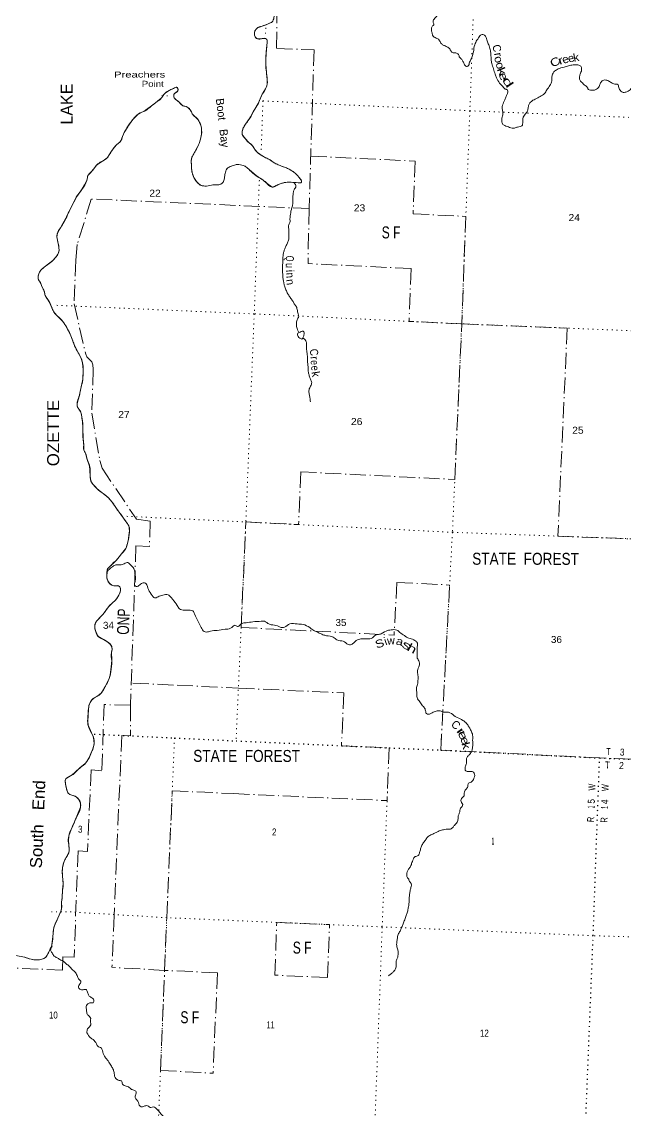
# Model space of a CAD drawing. Header units: feet. Extents: x -955330 to -733631, y 195788 to 387588.
# Drawn here: x -892859 to -877763, y 211113 to 238313 of the extents above; entities that cross this region are included whole.
import ezdxf
from ezdxf.enums import TextEntityAlignment as Align

# ---------------------------------------------------------------- set-up
doc = ezdxf.new("R2010")
doc.units = ezdxf.units.FT
doc.header["$LTSCALE"] = 80
doc.linetypes.add('DOT_DASHED', pattern=[7.7, 5, -1.2, 0.3, -1.2])
doc.linetypes.add('DOTTED', pattern=[1.5, 0.3, -1.2])
for name, color, linetype, lineweight in [('39', 7, 'Continuous', 13), ('41', 7, 'Continuous', 13), ('44', 7, 'DOT_DASHED', 13), ('6', 7, 'DOTTED', 25), ('7', 7, 'DOTTED', 13)]:
    doc.layers.add(name, color=color, linetype=linetype, lineweight=lineweight)
doc.layers.add('42', color=7, linetype='Continuous')

msp = doc.modelspace()

# ---------------------------------------------------------------- linework, layer by layer
at = {"layer": '39'}
for points in [[(-886956.82, 239360.7), (-886960, 239291.99), (-886944.44, 239236.57), (-886890.66, 239136.82), (-886814.85, 239034.01), (-886726.2, 238904.26), (-886655.16, 238785.46), (-886607.87, 238675.89), (-886567.02, 238601.06), (-886541.84, 238492.53), (-886556.67, 238389.94), (-886579.68, 238328.25), (-886677.24, 238266.02), (-886810.5, 238215.61), (-886951.72, 238167.6), (-887015.02, 238105.78), (-887037.74, 238050.14), (-887027.89, 237958.54), (-886984.38, 237897.76), (-886872.1, 237886.38), (-886763, 237893.38), (-886720.85, 237846.83), (-886722.21, 237773.99), (-886729.7, 237699.41), (-886744.77, 237548.23), (-886751.51, 237402.73), (-886752.85, 237200.27), (-886733.61, 237006.97), (-886715.82, 236825.88), (-886736.55, 236683.07), (-886843.65, 236501.81), (-886944.88, 236273.68), (-887049.88, 236094.35), (-887147.03, 235910.59), (-887239.55, 235783.32), (-887313.23, 235671.36), (-887341.66, 235579.54), (-887334.47, 235473.89), (-887286.85, 235414.93), (-887193.14, 235307.22), (-887099.95, 235231.94), (-887047.33, 235150.47), (-886959.56, 235045.06), (-886864.07, 234975.75), (-886760.07, 234916.15), (-886647.85, 234860.23), (-886552.27, 234792.93), (-886445.89, 234741.33), (-886337.22, 234695.69), (-886238.13, 234660.63), (-886129.93, 234604.89), (-886016.72, 234526.64), (-885960.97, 234469.33), (-885913.06, 234416.43), (-885871.37, 234359.78), (-885856.89, 234324.67), (-885872.36, 234295.02), (-885945.1, 234290.36), (-886119.86, 234300.63), (-886256.91, 234299), (-886440.81, 234242.88), (-886533.5, 234198.65), (-886552.15, 234187.38), (-886594.74, 234181.29), (-886744.63, 234293.68), (-886861.38, 234382.23), (-887000.33, 234469.8), (-887149.57, 234596.33), (-887230.52, 234675.09), (-887319.09, 234719.78), (-887460.86, 234746.72), (-887611.75, 234707.27), (-887723.37, 234645.71), (-887769.29, 234524.33), (-887789.08, 234401.73), (-887824, 234300.09), (-887878.42, 234256.08), (-887978.12, 234234.46), (-888034.21, 234241.16), (-888194.59, 234214.31), (-888363.52, 234220.26), (-888487.75, 234321.31), (-888553.59, 234421.63), (-888607.84, 234598.36), (-888615.96, 234770.89), (-888610.14, 234896.18), (-888554.27, 235015.05), (-888490.55, 235129.51), (-888421.5, 235272.06), (-888386.29, 235379.76), (-888358.31, 235548.56)], [(-879533.24, 237076.07), (-879578.73, 237007.33), (-879597.02, 236917.06), (-879596.84, 236834.02), (-879648.51, 236718.99), (-879722.09, 236609.05), (-879786.89, 236514.9), (-879892.95, 236442.95), (-880012.72, 236379.75), (-880070.49, 236350.07), (-880145.94, 236286.8), (-880181.19, 236221.64), (-880195.65, 236127.13), (-880229.73, 236043.68), (-880302.19, 235957.99), (-880321.46, 235890.05), (-880322.54, 235823.26), (-880331.85, 235752.82), (-880345.88, 235710.95), (-880384.91, 235694.57), (-880456.01, 235681.73), (-880533.79, 235655.02), (-880655.83, 235672.93), (-880778.57, 235719.23), (-880810.08, 235734.9), (-880849.19, 235803.58), (-880839.17, 235932.72), (-880824.16, 236039.35), (-880837.75, 236137.2), (-880841.15, 236194.07), (-880788.65, 236327.28), (-880760.97, 236402.93), (-880722.77, 236488.21), (-880701.4, 236558.09), (-880734.58, 236624.46), (-880744.63, 236624.93), (-880827.96, 236695.7), (-880906.62, 236780.42), (-880983.22, 236909.61), (-881019.1, 237004.46), (-881057.42, 237133.86), (-881099.56, 237267.49), (-881117.08, 237367.55), (-881123.42, 237491.39), (-881135.29, 237583.09), (-881165.56, 237712.11), (-881211.31, 237811.48), (-881240.61, 237918.17), (-881280.19, 237976.75), (-881366.24, 237988.91), (-881432.2, 237913.04), (-881471.29, 237852.11), (-881528.89, 237739.39), (-881561.44, 237558.65), (-881583.56, 237472.61), (-881622.41, 237373.19), (-881662.9, 237281.94), (-881684.09, 237216.11), (-881717.46, 237191.35), (-881783.74, 237239.04), (-881822.29, 237319.84), (-881826.03, 237326.1), (-881869.54, 237386.88), (-881904.13, 237422.94), (-881937.12, 237493.36), (-882003.67, 237534.98), (-882088, 237540.99), (-882138.98, 237614.28), (-882202.5, 237678.03), (-882285.32, 237716.37), (-882346.23, 237749.63), (-882393.47, 237816.67), (-882452.6, 237888.32), (-882539.44, 237926.85), (-882581.41, 237977.43), (-882599.96, 238055.27), (-882609.06, 238163.03), (-882593.4, 238196.72), (-882548.75, 238247.27), (-882569.87, 238313.08), (-882544.58, 238380.74), (-882508.34, 238423.58), (-882453.18, 238483.76), (-882440.98, 238529.77), (-882403.43, 238600.9), (-882346.45, 238656.94), (-882306.39, 238695.55), (-882285.49, 238755.32), (-882261.13, 238802.78), (-882242.38, 238816.07), (-882233.4, 238835.9)], [(-876354.67, 233687.63), (-876354.48, 233778.76), (-876341.71, 233836.89), (-876297.86, 233913.8), (-876263.64, 233956.74), (-876207.77, 233988.53), (-876153.17, 234036.59), (-876131.29, 234074.03), (-876101.93, 234186.06), (-876085.05, 234246.02), (-876018.99, 234323.91), (-875976.45, 234372.53), (-875935.35, 234433.37), (-875838.92, 234471.35), (-875800.87, 234510.05), (-875822.78, 234602.22), (-875878.02, 234714.2), (-875894.69, 234832.45), (-875883.51, 234943.31), (-875861.95, 235017.22), (-875854.51, 235047.25), (-875850.72, 235085.55), (-875872.5, 235137.21), (-875893.01, 235172.61), (-875946.72, 235187.29), (-876041.09, 235193.77), (-876093.16, 235200.28), (-876143.92, 235235.08), (-876183.13, 235301.74), (-876225.24, 235392.84), (-876256.22, 235463.16), (-876293.6, 235525.68), (-876320.29, 235601.88), (-876336.54, 235685.68), (-876370.28, 235739.93), (-876390.99, 235771.28), (-876437.91, 235801.85), (-876547.09, 235879.92), (-876652.73, 235947.69), (-876710.12, 236013.18), (-876744.56, 236095.81), (-876757.17, 236171.34), (-876774.5, 236275.45), (-876794.12, 236373.59), (-876831.36, 236482.68), (-876852.48, 236548.49), (-876869.86, 236608.04), (-876903.7, 236660.27), (-876960.58, 236693.33), (-877021.06, 236692.14), (-877080.34, 236630.13), (-877146.02, 236560.32), (-877188.66, 236509.68), (-877224.61, 236472.9), (-877273.41, 236463.05), (-877332.02, 236502.27), (-877398.71, 236584.4), (-877456.66, 236637.77), (-877506.58, 236690.76), (-877553.88, 236713.25), (-877600.63, 236660.77), (-877690.99, 236579.98), (-877766.86, 236551.16), (-877851.09, 236559.19), (-877889.41, 236601.5), (-877931.33, 236696.64), (-877941.61, 236735.6), (-878001.15, 236754.62), (-878049.3, 236758.92), (-878131.75, 236805.34), (-878220.32, 236850.03), (-878321.1, 236848.71), (-878378.27, 236788.63), (-878414.83, 236695.17), (-878511.23, 236614.66), (-878608.54, 236601.03), (-878697.4, 236639.65), (-878704.31, 236664.28), (-878766.19, 236719.86), (-878856.82, 236807.17), (-878896.68, 236859.69), (-878907, 236941.18), (-878880.96, 237025.01), (-878853.6, 237137.13), (-878874.81, 237200.92), (-878945.77, 237234.65), (-879066.64, 237234.28), (-879182.43, 237213.42), (-879294.75, 237180.24), (-879444.01, 237132.61), (-879533.24, 237076.07)], [(-888358.31, 235548.56), (-888363.49, 235654.12), (-888378.3, 235725.7), (-888422.13, 235822.95), (-888482.8, 235904.8), (-888581.46, 235992.5), (-888627.49, 236085.81), (-888719.75, 236181.3), (-888836.74, 236221.25), (-888950.64, 236327.89), (-889030.24, 236392.41), (-889056.82, 236470.62), (-889044.99, 236508.54), (-888973.94, 236563.92), (-888949.49, 236613.39), (-888973.08, 236669.19), (-889062.65, 236649.11), (-889186.33, 236588.12), (-889307.5, 236494.61), (-889368.18, 236402.29), (-889472.8, 236318.12), (-889619.12, 236203.51), (-889773.38, 236091.31), (-889929.98, 236015.67), (-890069.1, 235882.5), (-890163.35, 235761.38), (-890285.27, 235564.62), (-890337.12, 235445.55), (-890386.97, 235326.39), (-890481.35, 235245.79), (-890560.12, 235154.32), (-890642.31, 235032.64), (-890720.29, 234914.81), (-890861.65, 234820.22), (-890980.43, 234734.69), (-891076.87, 234609.63), (-891197.91, 234475.61), (-891232.14, 234345.59), (-891353.18, 234124.47), (-891493.29, 233926.54), (-891632.56, 233659.71), (-891799.71, 233313.19), (-891884.94, 233169.37), (-891970.73, 233013.43), (-891967.71, 232861.4), (-891929.91, 232677.34), (-891935.82, 232550.03), (-892014.27, 232422.1), (-892107.39, 232325.23), (-892240.99, 232224.2), (-892335.18, 232147.64), (-892411.95, 232056.08), (-892444.58, 231960.41), (-892445.85, 231889.59), (-892393.79, 231795.99), (-892354.17, 231694.89), (-892295.38, 231572.62), (-892269.92, 231470.16), (-892170.42, 231313.57), (-892099.34, 231152.24), (-892042, 231042.2), (-891934.51, 230927.76), (-891836.41, 230827.94), (-891732.98, 230669.14), (-891645.92, 230505.04), (-891579.14, 230337.84), (-891536.34, 230218.36), (-891445.73, 230043.96), (-891369.69, 229902.65), (-891332.32, 229753.05), (-891320.52, 229529.71), (-891342.51, 229316.08), (-891380.53, 229147.75), (-891409.3, 229005.32), (-891442.87, 228889.44), (-891474.34, 228775.49), (-891460.66, 228679.66), (-891380.04, 228550.29), (-891358.88, 228441.95), (-891333.75, 228288.87), (-891330.17, 228061.88), (-891325.99, 227891.56), (-891309.08, 227734.82), (-891306.76, 227611.17), (-891262.18, 227530.08), (-891223.17, 227372.3), (-891157.14, 227188.94), (-891149.12, 227014.39), (-891140.96, 226886.41), (-891097.31, 226785.12), (-891005.52, 226679.52)], [(-885928.7, 230545.9), (-885948.05, 230578.25), (-885973.19, 230644.25), (-885986.73, 230699.57), (-885986.44, 230792.71), (-885960.02, 230884.63), (-885940.15, 230922.17), (-885930.9, 230948.06), (-885944.07, 231011.46), (-885957.71, 231064.76), (-885970.98, 231126.15), (-885980.79, 231175.21), (-886031.68, 231250.53), (-886066.78, 231319.02), (-886100.99, 231363.16), (-886153.8, 231440.59), (-886202.68, 231515.8), (-886250.54, 231613.25), (-886288.15, 231714.26), (-886302.49, 231795.95), (-886317.12, 231871.57), (-886329.26, 231957.21), (-886332.24, 232066.71), (-886332.36, 232194.3), (-886331.79, 232293.51), (-886329.02, 232396.67), (-886321.82, 232465.19), (-886307.83, 232549.59), (-886286.37, 232621.48), (-886270.42, 232661.23), (-886230.22, 232746.42), (-886194.03, 232831.79), (-886175.46, 232928.13), (-886175.73, 233009.15), (-886179.78, 233138.96), (-886182.06, 233220.07), (-886166.03, 233261.85), (-886144.94, 233325.66), (-886148.81, 233372.42), (-886142.68, 233461.24), (-886115.27, 233617.91), (-886086.75, 233711.75), (-886078.32, 233806.54), (-886079.38, 233913.93), (-886073.53, 233996.69), (-886057.63, 234078.97), (-886032.71, 234138.55), (-886002.7, 234177.64), (-886004.37, 234228.35), (-886026.8, 234265.86), (-886050.99, 234296.97)], [(-885824.56, 230417.3), (-885842.1, 230386.93), (-885903.75, 230404.02), (-885946, 230448.54), (-885962.22, 230489.81), (-885952.4, 230527.83), (-885923.23, 230548.73), (-885871.86, 230570.6), (-885819.04, 230580.26), (-885792.49, 230544.58), (-885799.51, 230480.1), (-885808.95, 230450.17), (-885824.56, 230417.3)], [(-885636.9, 228817.81), (-885652.31, 228919.8), (-885666.46, 229005.53), (-885671.45, 229115.13), (-885632.78, 229210.51), (-885606.55, 229298.38), (-885634.96, 229380.73), (-885665.29, 229465.2), (-885687.48, 229551.31), (-885693.92, 229673.13), (-885705.4, 229772.9), (-885710.3, 229884.52), (-885719.72, 230028.76), (-885738.22, 230151.15), (-885735.6, 230207.73), (-885739.61, 230295), (-885753.62, 230340.22), (-885787.93, 230382.34), (-885807.18, 230401.48), (-885824.56, 230417.3)], [(-891005.52, 226679.52), (-890899.38, 226579.32), (-890727.94, 226453.76), (-890557.87, 226255.36), (-890490.29, 226148.88), (-890400.98, 226033.28), (-890330.92, 225936.81), (-890257.32, 225830.05), (-890184.08, 225715.2), (-890167.09, 225560.48), (-890204.65, 225315.18), (-890258.66, 225149.64), (-890395.54, 224977.88), (-890500.12, 224851.18), (-890569.44, 224789.64), (-890645.83, 224706.16), (-890711.32, 224640.4), (-890727.88, 224543.97), (-890729.3, 224426.57), (-890707.1, 224340.47), (-890646.25, 224262.66), (-890553.57, 224219.8), (-890474.9, 224222.17), (-890413.34, 224203.06), (-890386.19, 224136.97), (-890427.58, 223982.98), (-890541.41, 223830.39), (-890680.35, 223701.26), (-890830.69, 223499.76), (-890987.39, 223335.01), (-891027.41, 223253.87), (-891028.36, 223146.57), (-890993.04, 223039.59), (-890944.62, 222954.27), (-890817.26, 222877.38), (-890717.19, 222820), (-890658.86, 222774.71), (-890618.99, 222722.2), (-890596.89, 222634.07), (-890614.8, 222551.88), (-890608.28, 222345), (-890633.28, 222066.7), (-890675.69, 221890.48), (-890764.52, 221712.41), (-890852.23, 221558.58), (-890953.2, 221466.14), (-891069.13, 221398.7), (-891150.1, 221303.29), (-891189.57, 221147.19), (-891201.74, 220971.57), (-891209.62, 220801.82), (-891190.18, 220699.64), (-891096.21, 220510.91), (-891050.98, 220356.88), (-891060.39, 220197.33), (-891110.79, 220066.04), (-891180.51, 219909.34), (-891290.32, 219756.56), (-891398.96, 219672.58), (-891470.58, 219605.08), (-891575.85, 219506.76), (-891640.13, 219467.27), (-891735.21, 219415.05), (-891767.61, 219367.98), (-891760.7, 219256.26), (-891727.44, 219104.82), (-891694.54, 219032.39), (-891509.07, 218948.7), (-891437.52, 218884.56), (-891391.49, 218791.25), (-891388.88, 218673.67), (-891495.53, 218415.42), (-891614.34, 218155.73), (-891681.9, 217958.42), (-891691.6, 217792.81), (-891669.51, 217617.6), (-891698.69, 217509.61), (-891764.23, 217399.29), (-891821.04, 217260.21), (-891844.01, 217068.9), (-891832.07, 216892.14), (-891824.28, 216756.08), (-891841.54, 216600.95), (-891848.25, 216412.93), (-891865.56, 216300.33), (-891861.32, 216174.57), (-891901.95, 216036.74), (-891958.57, 215901.7), (-892025.52, 215761.07), (-892070.14, 215580.91), (-892078.33, 215447.63)], [(-888370.06, 223176.99), (-888438.53, 223307.82), (-888533.67, 223514.83), (-888580.54, 223589.95), (-888646.12, 223609.25), (-888787.1, 223609.83), (-888914.42, 223644.2), (-888971.06, 223725.86), (-889082.9, 223876.95), (-889128.51, 223935.81), (-889196.42, 223991.68), (-889327.73, 223983.7), (-889448.37, 223944.84), (-889536.3, 223916.59), (-889567.33, 223942.36), (-889669.49, 224084.9), (-889732.63, 224243.82), (-889759.08, 224281.52), (-889821.01, 224292.55), (-889903.94, 224241.78), (-889996.45, 224201.6), (-890037.06, 224237.94), (-890025.08, 224322.44), (-890012.55, 224419.06), (-890032.3, 224557.71), (-890069.08, 224676.91), (-890140.54, 224743.06), (-890202.51, 224796.62), (-890300.39, 224770.86), (-890396.45, 224740.97), (-890505.18, 224742.05), (-890583.52, 224703.22), (-890671.59, 224628.4), (-890713.95, 224583.82), (-890727.33, 224563.59)], [(-881717.99, 219936.43), (-881664.84, 219996.7), (-881611.12, 220069.1), (-881584.61, 220163.03), (-881573.33, 220275.91), (-881579.54, 220359.24), (-881574.53, 220423.81), (-881597.14, 220544.37), (-881643.17, 220637.68), (-881689.58, 220722.9), (-881750.52, 220798.69), (-881822.45, 220854.74), (-881964.07, 220928.26), (-882029.18, 220957.66), (-882079.38, 221004.59), (-882227.68, 221064.25), (-882328.27, 221066.97), (-882411.56, 221095.21), (-882517.21, 221075.89), (-882611.72, 221035.8), (-882681.47, 221008.72), (-882737.18, 221023.5), (-882757.93, 221097.39), (-882794.47, 221178.1), (-882869.01, 221264.65), (-882900.84, 221316.78), (-882968.32, 221425.28), (-882976.96, 221543.15), (-882984.33, 221644.76), (-882958.98, 221756.98), (-882948.64, 221849.65), (-882943.17, 221924.33), (-882955.91, 222040.37), (-882951.98, 222125.24), (-882928.79, 222190.98), (-882908.07, 222246.71), (-882914.84, 222317.91), (-882964.8, 222413.43), (-882967.87, 222520.91), (-882965.89, 222650.43), (-882962.52, 222723.18), (-882963.54, 222788.04), (-883023.04, 222851.6), (-883087.86, 222887.07), (-883201.3, 222916.73), (-883260.01, 222953.93), (-883373.21, 223032.18), (-883480.29, 223112.17), (-883621.08, 223116.79), (-883739.24, 223087.94), (-883912.2, 223007), (-884011.81, 222987.4), (-884114.7, 222897.07), (-884191.55, 222890.58), (-884344.58, 222891.73), (-884462.56, 222866.92), (-884562.98, 222786.6), (-884631.37, 222745.28), (-884693.39, 222754.28), (-884814.73, 222830.89), (-884976.22, 222866.87), (-885065.58, 222937.92), (-885235.3, 222970.24), (-885324.71, 222996.74), (-885447.08, 223051.12), (-885580.85, 223120.22), (-885654.98, 223172.33), (-885822.54, 223251.12), (-885968.98, 223264.11), (-886152.17, 223266.69), (-886284.83, 223185.87), (-886393.65, 223184.93), (-886462.59, 223218.56), (-886618.52, 223244.15), (-886699.61, 223276.34), (-886759.95, 223321.72), (-886866.2, 223332.81), (-887080.47, 223316.6), (-887246.59, 223296.09), (-887356.25, 223276.96), (-887398.23, 223240.47), (-887462.6, 223198.95), (-887525.42, 223234.32), (-887571.04, 223206.1), (-887635.79, 223156.5), (-887773.96, 223130.62), (-887972.62, 223103.55), (-888140.66, 223085.15), (-888236.44, 223061.32), (-888298.18, 223076.39), (-888370.06, 223176.99)], [(-883685.5, 214474.13), (-883616.73, 214523.54), (-883560.03, 214573.52), (-883529.83, 214616.65), (-883500.98, 214674.02), (-883494.71, 214722.33), (-883492.18, 214776.89), (-883492.04, 214823.46), (-883488.06, 214865.81), (-883463.98, 214907.2), (-883449.02, 214969.27), (-883443.73, 215039.91), (-883452.13, 215119.29), (-883479.42, 215225.89), (-883478.52, 215288.63), (-883465.7, 215391.31), (-883451.53, 215479.75), (-883407.02, 215570.81), (-883368.91, 215654.07), (-883324.22, 215749.17), (-883289.48, 215846.77), (-883248.24, 215954.18), (-883215.69, 216047.83), (-883194.84, 216150.13), (-883184.83, 216192.19), (-883167.37, 216351.36), (-883157.96, 216510.91), (-883140.93, 216617.44), (-883118.82, 216703.48), (-883117.45, 216776.32), (-883157.22, 216830.86), (-883190.22, 216901.27), (-883211.48, 216920.5), (-883228.11, 216996.22), (-883218.71, 217068.69), (-883183.18, 217139.92), (-883136.05, 217200.48), (-883113.42, 217254.09), (-883101.22, 217300.09), (-883074.19, 217361.6), (-883049.37, 217419.16), (-883015.71, 217449.97), (-882944.05, 217474.94), (-882919.97, 217516.33), (-882894.12, 217596.12), (-882865.59, 217689.96), (-882825.29, 217777.17), (-882762.88, 217863.33), (-882707.25, 217933.61), (-882669.47, 217966.26), (-882576.59, 218014.53), (-882463.24, 218069.93), (-882362.69, 218109.74), (-882305.66, 218123.25), (-882238.58, 218136.28), (-882147.95, 218136.05), (-882083.95, 218169.49), (-882036.74, 218232.06), (-881996.67, 218270.68), (-881950.62, 218351.54), (-881942.67, 218436.22), (-881939.25, 218466.44), (-881913.68, 218540.16), (-881896.61, 218604.16), (-881879.91, 218660.08), (-881845.79, 218701), (-881827.08, 218756.82), (-881855.26, 218800.68), (-881872.93, 218854.17), (-881856.61, 218902.01), (-881793.03, 218969.89), (-881789.84, 219038.6), (-881779.37, 219090.76), (-881721.73, 219160.95), (-881701.76, 219200.51), (-881694.65, 219267), (-881619.95, 219314.11), (-881562.78, 219374.19), (-881535.38, 219443.78), (-881530.09, 219514.41), (-881558.18, 219560.29), (-881631.79, 219579.97), (-881714.39, 219579.82), (-881750, 219593.65), (-881769.96, 219641.18), (-881765.6, 219691.6), (-881753.4, 219737.61), (-881735.45, 219777.26), (-881734.27, 219846.06), (-881733.75, 219900.72), (-881717.99, 219936.43)], [(-892078.33, 215447.63), (-892106.17, 215238.32), (-892191.54, 215047.93), (-892259.19, 214935.69), (-892351.98, 214889.44), (-892500.02, 214868.07), (-892665.81, 214898.18), (-892830.76, 214946.47), (-893010.5, 214975.73), (-893130.65, 214989.19), (-893187.03, 214994.96)], [(-891226.77, 213048.03), (-891209.93, 213150.52), (-891130.79, 213250.07), (-891139.19, 213329.45), (-891133.71, 213404.12), (-891165.63, 213454.24), (-891223.12, 213517.71), (-891238.63, 213617.68), (-891246.66, 213705.14), (-891218.09, 213756.45), (-891155.82, 213796.04), (-891073.04, 213800.23), (-891053.78, 213868.18), (-891125.33, 213932.31), (-891179.55, 213979.43), (-891215.81, 214066.2), (-891247.17, 214128.44), (-891323.92, 214123.96), (-891405.76, 214139.98), (-891439.6, 214192.21), (-891401.5, 214275.47), (-891382.51, 214337.35), (-891415.18, 214371.3), (-891452.85, 214427.76), (-891498.41, 214531.17), (-891538.56, 214577.62), (-891613.94, 214645.99), (-891651.71, 214700.43), (-891729.57, 214758.79), (-891795.29, 214818.59), (-891909.24, 214880.68), (-891975.7, 214924.32), (-892046.37, 214964.12), (-892098.9, 215047.61), (-892136, 215116.19), (-892119.5, 215168.07), (-892104.63, 215228.12), (-892107.15, 215232.08)], [(-886402.94, 208216.9), (-886460.7, 208274.31), (-886508.33, 208333.27), (-886564.55, 208380.48), (-886659.81, 208411.3), (-886735.68, 208382.48), (-886790.32, 208376.96), (-886869.88, 208311.86), (-886932.9, 208256.11), (-887008.3, 208237.39), (-887067.76, 208171.34), (-887111.1, 208062), (-887157.34, 207977.1), (-887199.13, 207944.64), (-887248.03, 207932.77), (-887293.13, 207959.2), (-887338.7, 207975.53), (-887395.58, 208008.6), (-887423.77, 208052.46), (-887456.95, 208118.83), (-887561.08, 208218.94), (-887623.56, 208304.92), (-887700.72, 208421.98), (-887770.49, 208524.51), (-887825.69, 208593.95), (-887862.23, 208674.66), (-887886.96, 208706.2), (-887919.76, 208780.66), (-887950.23, 208818.55), (-887996.78, 208857.2), (-888069.79, 208933.56), (-888143.16, 209001.83), (-888239.26, 209101.55), (-888355.35, 209204.25), (-888406.53, 209273.5), (-888441.34, 209348.05), (-888509.62, 209482.91), (-888611.7, 209540.39), (-888712.7, 209577.56), (-888802.25, 209644.57), (-888844.6, 209687.08), (-888859.69, 209752.6), (-888882.81, 209905.58), (-888919.67, 210022.76), (-888951.82, 210111.36), (-888989.63, 210208.33), (-889020.8, 210274.61), (-889049.02, 210361), (-889053.59, 210436.15), (-889087.43, 210488.38), (-889128.23, 210520.69), (-889180.72, 210561.64), (-889203.19, 210641.69), (-889185.65, 210715.79), (-889174.99, 210772), (-889196.48, 210829.72), (-889255.79, 210897.33), (-889373.06, 211018.3), (-889516.86, 211174.96), (-889561.97, 211201.39), (-889627.41, 211180.18), (-889714.07, 211222.75), (-889799.05, 211214.61), (-889874.35, 211197.92), (-889918.7, 211240.51), (-889937.72, 211308.24), (-889982.96, 211375.19), (-890020.72, 211429.63), (-890004.91, 211509.89), (-889995.88, 211574.27), (-890058.42, 211615.7), (-890125.63, 211643.18), (-890168.16, 211681.64), (-890273, 211723.05), (-890348.48, 211789.39), (-890352.55, 211832.11), (-890421.77, 211859.69), (-890508.14, 211908.32), (-890546.93, 212027.61), (-890566.55, 212125.75), (-890614.77, 212215.11), (-890676.6, 212315.24), (-890720.3, 212371.99), (-890771.76, 212435.18), (-890834.1, 212567.73), (-890887.14, 212683.65), (-890940.84, 212698.34), (-890991.74, 212773.65), (-891075.49, 212878.87), (-891137.84, 212924.34), (-891226.77, 213048.03)]]:
    msp.add_spline(points, degree=3, dxfattribs=at)
at = {"layer": '44'}
for p, q in [((-885629.4, 234956.44), (-883018.53, 234832.13)), ((-883018.53, 234832.13), (-883068.73, 233513.02)), ((-885669.63, 233643.57), (-885697.91, 232269.67)), ((-883068.73, 233513.02), (-881750.16, 233450.24)), ((-883120.75, 232145.97), (-885697.91, 232269.67)), ((-883120.75, 232145.97), (-883170.95, 230826.86)), ((-879214.53, 230657.04), (-879447.56, 225458.64)), ((-885881.3, 227066.87), (-885934.29, 225747.87)), ((-885881.3, 227066.87), (-882026.75, 226874.27)), ((-883474.63, 224303.32), (-883545.03, 222985.19)), ((-883474.63, 224303.32), (-882156.27, 224237.45)), ((-887371.14, 223176.35), (-883545.03, 222985.19)), ((-890139.2, 221232.8), (-890135.73, 220468.69)), ((-890356.44, 220479.33), (-890135.73, 220468.69)), ((-889230.12, 215924.76), (-889094.39, 219096.93)), ((-885210.1, 214431.87), (-885161.22, 215750.98)), ((-887965.76, 214549.56), (-888069.44, 212037.9)), ((-885210.1, 214431.87), (-886528.93, 214488.19)), ((-889387.77, 212105.59), (-888069.44, 212037.9))]:
    msp.add_line(p, q, dxfattribs=at)
for points in [[(-886461.09, 239290.52), (-886483.11, 237647.34), (-885548.07, 237610.63), (-885669.63, 233643.57), (-891118.32, 233883.38), (-891472.4, 232745.22), (-891507.46, 232357.43), (-891548.29, 231262.72), (-891259.01, 230002.97), (-891229.15, 229940.19), (-891105.88, 229813.79), (-891078.2, 229740.21), (-891070.68, 229633.5), (-891107.66, 228532.64), (-890903.86, 227349.45), (-890850.39, 227157.48), (-889992.32, 225886.08), (-889645.58, 225831.89), (-889663.23, 225203.87), (-890003.17, 225213.56), (-890139.2, 221232.8), (-890794.94, 221251.48), (-890857.65, 219593.34), (-891124.61, 219621.09), (-891212.2, 217578.89), (-891451.39, 217591.75), (-891546.37, 214941.25), (-891833.65, 214949.58), (-891835.06, 214613.2), (-893199.78, 214674.27)], [(-886590.09, 238316.72), (-886614.54, 238296.71), (-886657.75, 238273.97), (-886773.15, 238229.38), (-886958.83, 238164.41), (-886990.15, 238139.06), (-887025.67, 238087.42), (-887036.92, 238054.31), (-887040.05, 238018.73), (-887032.61, 237972.8), (-887018.57, 237935.44), (-887002.8, 237910.94), (-886983.87, 237897.54), (-886968.1, 237891.88), (-886968.1, 237891.88), (-886940.41, 237886.93), (-886899.47, 237886.22), (-886858.44, 237886.81), (-886808.46, 237894.35), (-886785.02, 237896.06), (-886767.96, 237894.46), (-886753.13, 237889.73), (-886740.18, 237881.03), (-886729.92, 237869.57), (-886720.89, 237847.16), (-886719.94, 237801.51), (-886738.38, 237612.59), (-886747.85, 237507.87), (-886753.2, 237360.46), (-886755.67, 237250.44), (-886717.8, 236846.22), (-886714.38, 236800.72), (-886716.1, 236763.17), (-886726.92, 236710.2), (-886742.06, 236670.39), (-886760.44, 236635.45), (-886831.29, 236525.42), (-886862.86, 236459.1), (-886908.49, 236349.47), (-886940.69, 236281.48), (-887066.14, 236064.14), (-887133.06, 235934.14), (-887159.44, 235891.51), (-887260.41, 235753.3), (-887306.27, 235682.89), (-887317.9, 235662.88), (-887325.57, 235645.27)], [(-887745.99, 234609.37), (-887757.4, 234577.35), (-887774.9, 234492.86), (-887788.37, 234405.14), (-887802.79, 234348.3), (-887823.06, 234301.74), (-887841.54, 234278.6), (-887882.46, 234254.35), (-887928.88, 234239.86), (-887975.49, 234234.51), (-888035.82, 234241.06), (-888082.21, 234235.04), (-888153.18, 234220.61), (-888197.8, 234213.98), (-888263.84, 234208.54), (-888302.47, 234208.85), (-888343.97, 234214.76), (-888366.83, 234221.4), (-888393.75, 234233.7), (-888414.82, 234247.38), (-888441.17, 234269.81), (-888501.65, 234338.43), (-888531.13, 234379.98), (-888555.19, 234425.16), (-888582.61, 234492.66), (-888601.42, 234558.85), (-888614.18, 234686.11), (-888617.34, 234844.66), (-888611.77, 234889.83), (-888588.9, 234950.82), (-888469.54, 235170.07), (-888415.03, 235287.61), (-888383.97, 235388.8), (-888364.14, 235489.68), (-888358.11, 235552.28), (-888358.35, 235599.67), (-888364, 235658), (-888370.29, 235694.75), (-888377.75, 235723.87), (-888399.97, 235781.38), (-888418.45, 235816.63), (-888439.62, 235850.06), (-888467.23, 235886.29), (-888493.38, 235916.03), (-888555.44, 235966.79), (-888573.35, 235983.42), (-888589.6, 236004.08), (-888619.28, 236072.06), (-888647.17, 236112.07), (-888671.12, 236139.3), (-888693.69, 236160.78), (-888716.87, 236179.23), (-888731.13, 236187.9), (-888746.72, 236193.69), (-888804.5, 236205.69), (-888826.46, 236214.22), (-888834.61, 236219.54), (-888863.42, 236244.91), (-888947.91, 236325.48), (-888986.56, 236354.24), (-889022.93, 236384.12), (-889032.4, 236395.11), (-889039.69, 236405.71), (-889045.71, 236417.09), (-889045.71, 236417.09), (-889052.85, 236437.96), (-889055.7, 236454.19), (-889056.84, 236472.03), (-889055.68, 236483.36), (-889051.17, 236497.25), (-889038.77, 236516.6), (-889021.25, 236530.62), (-888988.13, 236550.05), (-888971.87, 236566.71), (-888959.22, 236586.35), (-888951.5, 236604.46), (-888948.96, 236621.29), (-888950.14, 236631.82), (-888955.47, 236646.86), (-888961.65, 236656.85), (-888976.76, 236672.07), (-888986.64, 236676.89), (-888995.29, 236678.27), (-889016.58, 236673.78), (-889040.11, 236661.53), (-889175.1, 236594.72), (-889234.42, 236556.41), (-889270.44, 236528.43), (-889297.07, 236504.72), (-889317.74, 236482.38), (-889349.19, 236424.86), (-889367.2, 236403.11), (-889552.74, 236255.39), (-889760.52, 236100.32), (-889806.69, 236072.38), (-889899.13, 236033.96), (-889935.81, 236011.41), (-889981.61, 235973.94), (-890076.99, 235873.11), (-890207.62, 235697.52)], [(-890208.32, 235686.97), (-890295.03, 235542.95), (-890353.35, 235406.24)], [(-887325.57, 235645.27), (-887332.53, 235622.91), (-887342.83, 235573.26), (-887348.26, 235525.73), (-887343.42, 235491.99), (-887330.85, 235468.73), (-887263.61, 235387.74), (-887188.19, 235302.04), (-887170.32, 235286.78), (-887118.55, 235249.91), (-887097.11, 235228.49), (-887085.9, 235212.86), (-887054.54, 235160.77), (-887008.62, 235099.17), (-886973.3, 235058.45), (-886941.47, 235029.29), (-886911.92, 235006.76), (-886830.55, 234955.87), (-886763.91, 234918.23), (-886654.56, 234863.86), (-886631.19, 234849.94), (-886570.52, 234804.13), (-886570.52, 234804.13), (-886543.7, 234788.35), (-886468.33, 234751.34), (-886346.77, 234699.53), (-886239.64, 234661.23), (-886204.71, 234645.76), (-886170.51, 234628.03), (-886106.41, 234591.03), (-886053.6, 234556.87), (-886007.62, 234517.9), (-885952.5, 234460.18), (-885899.76, 234400.33), (-885868.69, 234355.47), (-885858.01, 234330.25), (-885857.66, 234314.36), (-885864.96, 234301.54), (-885878.04, 234291.57), (-885894.61, 234286.31), (-886071.74, 234298.25), (-886200.49, 234302.18), (-886254.72, 234299.23), (-886295.02, 234292.97), (-886339.34, 234281.49), (-886395.55, 234261.59), (-886491.57, 234219.61), (-886531.03, 234199.91), (-886554.1, 234186.34), (-886567.9, 234180.29), (-886582.13, 234177.56), (-886593.57, 234180.5), (-886751.56, 234298.93), (-886864.64, 234384.66), (-886936.5, 234429.36), (-886998.53, 234468.46), (-887164.29, 234610.05), (-887227.16, 234672.2), (-887250.29, 234689.37), (-887277.09, 234703.35), (-887277.09, 234703.35), (-887319.26, 234719.84), (-887388.94, 234740.32), (-887429.1, 234746.2), (-887460.86, 234746.72), (-887510.91, 234739.71), (-887569.96, 234722.57), (-887646.63, 234694.56), (-887679.02, 234680.6), (-887708.09, 234661.25), (-887722.49, 234646.76), (-887736.46, 234627.42), (-887745.99, 234609.37)], [(-890353.35, 235406.24), (-890380.68, 235340.16), (-890392.72, 235316.44), (-890405.88, 235301.63), (-890443.66, 235274.89), (-890471.81, 235254.94), (-890546.26, 235173.14), (-890627.02, 235055.39), (-890715.24, 234921.27), (-890728.87, 234905.02), (-890750.83, 234885.78), (-890773.95, 234870.41), (-890841.12, 234833.29), (-890909.1, 234787.95), (-890962.72, 234749.3), (-890994.5, 234721.25), (-891016.76, 234694.66), (-891079.35, 234606.64), (-891159.27, 234522.16), (-891196.36, 234477.78), (-891203.47, 234466.52), (-891209.69, 234451.6), (-891214.29, 234433.2), (-891222.21, 234377.61), (-891227.88, 234355.78), (-891246.75, 234315.88), (-891286.13, 234239.19), (-891343.69, 234139.37), (-891442.92, 234002.62), (-891481.36, 233946.74), (-891559.74, 233803.2), (-891701.98, 233513.47), (-891774.17, 233362.36), (-891852.25, 233223.53), (-891956.79, 233042.82), (-891975.71, 232999.88), (-891980.05, 232977.68), (-891980.47, 232946.73), (-891965.54, 232847.59), (-891933.93, 232702.42), (-891927.36, 232655.76), (-891925.47, 232616.14), (-891934.15, 232555.28), (-891956.29, 232503.4), (-892000.19, 232439.09), (-892080.57, 232348.76), (-892300.04, 232176.91)], [(-881750.16, 233450.24), (-881852.4, 230763.57), (-883170.95, 230826.86)], [(-892300.04, 232176.91), (-892346.59, 232137.54), (-892378.87, 232103.14), (-892411.51, 232056.79), (-892422.4, 232036.26), (-892432.14, 232010.66), (-892446.04, 231953.26), (-892449.75, 231928.81), (-892450.16, 231912.12), (-892447.59, 231895.1), (-892441.37, 231878.81), (-892431.87, 231860.97), (-892402.87, 231814.48), (-892393.38, 231795), (-892355.75, 231698.62), (-892326.59, 231637.1), (-892292.81, 231566.12), (-892287.24, 231546.06), (-892278.13, 231495.25), (-892269.96, 231470.26), (-892248.27, 231431.45), (-892204.33, 231369.51), (-892174.74, 231322.29), (-892103.56, 231161.33), (-892054.24, 231059.15), (-892029.16, 231026.86), (-891957.6, 230951.36), (-891829.96, 230820.62), (-891791.08, 230768.17), (-891689.79, 230592.96), (-891629.04, 230465.22), (-891538.97, 230224.09), (-891463.67, 230077.7), (-891369.19, 229901.68), (-891336.84, 229786.32), (-891320.4, 229615.63), (-891331.74, 229380.73), (-891421.46, 228961.56), (-891475.47, 228770.63), (-891474.52, 228725.89), (-891463.26, 228686.87), (-891434.73, 228635.98), (-891392.09, 228580.16), (-891367.04, 228486.89), (-891338.26, 228332.64), (-891331.08, 228157.74), (-891326.3, 227901.47), (-891309.29, 227737.04), (-891308.7, 227672.17), (-891306.44, 227609.2), (-891263.79, 227534.78), (-891230.97, 227400.73), (-891166.28, 227232.91), (-891151.73, 227082.2), (-891139.74, 226876.46), (-891126.48, 226833.69), (-891085.24, 226769.12), (-891010.67, 226684.71), (-890898.5, 226578.55), (-890794.42, 226504.48), (-890700.39, 226427.52), (-890597.3, 226309.47), (-890491.43, 226150.42), (-890273.39, 225853.53), (-890215.16, 225768.38), (-890181.8, 225710.58), (-890167.35, 225664.27), (-890164.63, 225594.28), (-890176.46, 225472.8), (-890197.98, 225345.92), (-890230.4, 225205.77), (-890261.66, 225145.55), (-890490.95, 224861.88), (-890711.8, 224639.7), (-890725.34, 224602.74), (-890728.83, 224420.65), (-890709.25, 224345.44), (-890673.55, 224288.23), (-890621.06, 224245.05), (-890553.86, 224219.85), (-890456.62, 224220.58), (-890426.79, 224212.72), (-890401.92, 224190.34), (-890386.28, 224144.93), (-890390.46, 224089.18), (-890411.29, 224015.52), (-890466.38, 223922.08), (-890525.13, 223848.04), (-890659.92, 223723.05), (-890821.83, 223510.78), (-890989.66, 223332.16), (-891017.67, 223283.34), (-891032.83, 223224.47), (-891032.36, 223169.38), (-891014.88, 223097.65), (-890978.54, 223001.33), (-890953.37, 222961.55), (-890728.76, 222826.77), (-890652.04, 222768.21), (-890612.89, 222709.54), (-890596.88, 222634.48)], [(-882026.75, 226874.27), (-881852.4, 230763.57), (-879214.53, 230657.04)], [(-887371.14, 223176.35), (-887252.71, 225813.74), (-885934.29, 225747.87)], [(-879447.56, 225458.64), (-876672.54, 225356.68), (-877005.93, 219861.77), (-878405.4, 219915.7), (-882376.53, 220113.34), (-882156.27, 224237.45)], [(-890596.88, 222634.48), (-890614.69, 222554.68), (-890607.88, 222356.99), (-890618.16, 222197.06), (-890644.68, 221997.03), (-890665.44, 221917.42), (-890710.64, 221815.16), (-890789.64, 221665.04), (-890864.02, 221542.74), (-890943.36, 221473.46), (-890981.63, 221448.02), (-891052.62, 221410.11), (-891084.38, 221386.48), (-891121.47, 221349.3), (-891150.5, 221302.39), (-891178.45, 221219.42), (-891190.67, 221133.04), (-891208.81, 220827.67), (-891201.03, 220734.72), (-891112.31, 220546.42), (-891075.91, 220455.56), (-891052.66, 220366.53), (-891047.42, 220258.37), (-891079.11, 220145), (-891166.84, 219938.04), (-891227.22, 219829.77), (-891272.68, 219774.16), (-891396.62, 219674.75), (-891518.49, 219559.86), (-891594.64, 219492.75), (-891723.33, 219422.28), (-891755.63, 219395.94), (-891769.14, 219354.18), (-891753.59, 219218.57), (-891724.45, 219094.01), (-891695.88, 219034), (-891657.87, 219003.87), (-891524.85, 218958.47), (-891458.28, 218907.47), (-891409.77, 218840.63), (-891385, 218762.98), (-891384.94, 218686.34), (-891541.95, 218314.01), (-891624.71, 218131.66), (-891678.8, 217971.12), (-891692.38, 217848.97), (-891671.26, 217656.32), (-891670.47, 217603.96), (-891683.03, 217547.81), (-891703, 217500.98), (-891786.03, 217353.84), (-891815.18, 217279.94), (-891826.27, 217240.12), (-891837.45, 217185.76), (-891842.81, 217143.39), (-891844.84, 217103.21), (-891843.76, 217064.8), (-891824.37, 216758.35), (-891825.79, 216716.13), (-891841.09, 216606.92), (-891847.49, 216424.91), (-891849.64, 216398.33), (-891861.41, 216329.54), (-891866.26, 216289.2), (-891859.48, 216202.03), (-891867.12, 216145.5), (-891891.97, 216062.73), (-891953.15, 215914.1), (-892022.68, 215767.69), (-892051.89, 215682.56), (-892066.44, 215609.77), (-892077.88, 215452.92), (-892103.57, 215257.84), (-892112.78, 215207.06), (-892128.4, 215165.39), (-892219.36, 214993.05), (-892240.71, 214958.71), (-892262.08, 214932.62), (-892288.08, 214912.84), (-892330.3, 214895.68), (-892415.51, 214873.71), (-892458.84, 214867.7), (-892498.06, 214867.89), (-892556.83, 214875.38), (-892621.59, 214887.61), (-892672.47, 214899.94), (-892781.78, 214933.98), (-892833.77, 214947.08), (-892925.24, 214963.83)], [(-890076.16, 221787.35), (-888975.03, 221734.24), (-887437.14, 221661.62), (-884801.9, 221541.37), (-884861.11, 220222.7)], [(-890356.44, 220479.33), (-890548.96, 215980.19), (-890602.46, 214683.96)], [(-884861.11, 220222.7), (-883669.19, 220168.31), (-883720.26, 218849.27)], [(-889094.39, 219096.93), (-887559.58, 219024.46), (-883720.26, 218849.27)], [(-889387.77, 212105.59), (-889284.56, 214605.88), (-889230.12, 215924.76)], [(-886528.93, 214488.19), (-886480.05, 215807.31), (-885161.22, 215750.98)], [(-887965.76, 214549.56), (-889284.56, 214605.88), (-890602.46, 214683.96)]]:
    msp.add_lwpolyline(points, dxfattribs=at)
at = {"layer": '6'}
for points in [[(-891043.76, 220512.48), (-889037.96, 220415.74), (-887498.36, 220343.04), (-883669.19, 220168.31), (-882376.53, 220113.34), (-878405.4, 219915.7), (-877005.93, 219861.77), (-873382.47, 219725.1), (-871707.46, 219662.21), (-867952.74, 219488.97), (-866490.32, 219446.24), (-862658.47, 219285.55), (-862188.84, 219343.11)], [(-879204.42, 200830.06), (-878966.75, 205075.01), (-878772.07, 210315.21), (-878565.07, 215473.82), (-878405.4, 219915.7)]]:
    msp.add_lwpolyline(points, dxfattribs=at)
at = {"layer": '7'}
for p, q in [((-886754.75, 238158.29), (-886759.11, 238020.78)), ((-889353.12, 236466.38), (-889126.1, 236453.64)), ((-886825.21, 236334.87), (-886869.02, 235042.81))]:
    msp.add_line(p, q, dxfattribs=at)
for points in [[(-881167.26, 246881.04), (-881179.72, 246745.29), (-881455.91, 241484.64), (-881649.77, 236088.46), (-881852.4, 230763.57), (-882085.87, 225555.58), (-882376.53, 220113.34)], [(-886825.21, 236334.87), (-881649.77, 236088.46), (-876277.77, 235867.2), (-870936.24, 235683.83), (-865721.12, 235380.87), (-861574.7, 235281.06)], [(-886915.04, 234354.38), (-887043.83, 231012.76), (-887252.71, 225813.74), (-887498.36, 220343.04)], [(-863157.62, 229991.92), (-865979.51, 230026.22), (-871180.53, 230285.98), (-876518.4, 230548.16), (-881852.4, 230763.57), (-887043.83, 231012.76), (-891981.03, 231227.67)], [(-890231.41, 225954.39), (-887252.71, 225813.74), (-882085.87, 225555.58), (-876672.54, 225356.68), (-871437.46, 225093.28), (-866218.17, 224836.7), (-866130.04, 224832.63)], [(-889037.96, 220415.74), (-889230.12, 215924.76), (-889442.21, 210786.64), (-889634.64, 205594.94), (-889816.07, 201249.21)], [(-884375.32, 201033.68), (-884222.12, 205335.31), (-884034.56, 210509.02), (-883842.41, 215694.66), (-883669.19, 220168.31)], [(-862371.4, 215051.42), (-862890.61, 215061.76), (-868165.92, 215152.89), (-873596.45, 215328.31), (-878565.07, 215473.82), (-883842.41, 215694.66), (-889230.12, 215924.76), (-891737.09, 216073.51), (-892117.81, 216073.26)]]:
    msp.add_lwpolyline(points, dxfattribs=at)

# ---------------------------------------------------------------- texts
at = {"layer": '41'}
for s, height, rotation, width, p in [('C', 200, 281.061, 0.95, (-881068.67, 237632.25)), ('r', 200, 281.355, 1.1, (-881037.76, 237475.48)), ('o', 200, 287.7, 1.15, (-881022.25, 237343.02)), ('e', 200, 14.195, 1.05, (-879096.43, 237308.76)), ('k', 200, 10.077, 1.1, (-878975.13, 237325.08)), ('o', 200, 287.591, 1.15, (-880985.59, 237191.73)), ('k', 200, 292.051, 1.45, (-880942.24, 237039.42)), ('C', 200, 27.923, 1.3, (-879471.26, 237221.56)), ('r', 200, 21.267, 1.4, (-879344.13, 237256.23)), ('e', 200, 16.18, 1.1, (-879233.8, 237282.43)), ('e', 200, 292.342, 1.25, (-880900.64, 236912.16)), ('d', 200, 304.294, 1.8, (-880780.02, 236746.6)), ('Q', 200, 267.891, 0.7, (-886252.13, 232397.85)), ('u', 200, 269.737, 0.85, (-886252.77, 232222.51)), ('n', 200, 274.377, 0.9, (-886242.04, 231970.69)), ('C', 200, 278.847, 0.9, (-885645.13, 230038.98)), ('e', 200, 273.876, 0.8, (-885629.62, 229790.27)), ('e', 200, 275.189, 0.85, (-885617.18, 229647.09)), ('k', 200, 279.164, 1.05, (-885602.41, 229491.32)), ('OZETTE', 300, 90, 1.05, (-891922.63, 228035.78)), ('S', 200, 18.631, 1.25, (-883875.48, 222681.8)), ('a', 200, 344.039, 1.2, (-883429.16, 222734.77)), ('s', 200, 330.508, 1.7, (-883276.43, 222645.05)), ('h', 200, 331.879, 1.5, (-883141.01, 222563.16)), ('r', 200, 306.971, 1.9, (-881949.07, 220523.58)), ('e', 200, 299.932, 1.5, (-881911.01, 220435.12)), ('e', 200, 292.817, 1.25, (-881861.53, 220314.59)), ('k', 200, 285.646, 1.25, (-881838.88, 220196.27)), ('South   End', 300, 87.694, 1.05, (-892312.44, 218253.24))]:
    msp.add_text(s, height=height, rotation=rotation, dxfattribs=dict(at, width=width)).set_placement(p, align=Align.CENTER)
for s, height, rotation, p in [('LAKE', 300, 90, (-891585.38, 236255.24)), ('Boot   Bay', 200, 276.652, (-887933.24, 235774.9)), ('i', 200, 272.903, (-886247.16, 232081.81)), ('n', 200, 277.993, (-886235.9, 231796.63)), ('r', 200, 276.255, (-885633.75, 229899)), ('i', 200, 19.296, (-883728.24, 222738.12)), ('w', 200, 4.747, (-883615.84, 222751.73)), ('C', 200, 317.75, (-882067.35, 220669.66))]:
    msp.add_text(s, height=height, rotation=rotation, dxfattribs=at).set_placement(p, align=Align.CENTER)
at = {"layer": '42'}
for s, width, p in [('Preachers', 1.4, (-890549.21, 236919.55)), ('Point', 1.2, (-889856.09, 236686.92))]:
    msp.add_text(s, height=150, dxfattribs=dict(at, width=width)).set_placement(p)
at = {"layer": '44'}
for s, width, p in [('S F', 0.75, (-883854.44, 232899.22)), ('STATE  FOREST', 0.85, (-881592.28, 224744.87)), ('STATE  FOREST', 0.85, (-888569.7, 219819.17)), ('S F', 0.75, (-886078.64, 215026.67)), ('S F', 0.75, (-888889.92, 213286.86))]:
    msp.add_text(s, height=300, rotation=359.919, dxfattribs=dict(at, width=width)).set_placement(p)
at = {"layer": '44', "width": 0.75}
msp.add_text('ONP', height=300, rotation=88.043, dxfattribs=at).set_placement((-890168.03, 223317.43), align=Align.CENTER)
at = {"layer": '6'}
for s, rotation, width, p in [('T', 357.793, 0.85, (-878188.15, 219987.39)), ('3', 357.793, 0.9, (-877841.86, 219974.04)), ('T', 357.793, 0.85, (-878207.53, 219652.89)), ('2', 357.793, 0.9, (-877861.23, 219639.54)), ('W', 87.941, 0.65, (-878511.82, 219182.29)), ('W', 87.941, 0.65, (-878177.04, 219170.01)), ('1', 87.941, 0.45, (-878529.59, 218687.92)), ('5', 87.941, 0.9, (-878524.46, 218830.46)), ('1', 87.941, 0.45, (-878194.81, 218675.63)), ('4', 87.941, 0.9, (-878189.69, 218818.17)), ('R', 87.941, 0.7, (-878540.79, 218376.04)), ('R', 87.941, 0.7, (-878206.02, 218363.74))]:
    msp.add_text(s, height=175, rotation=rotation, dxfattribs=dict(at, width=width)).set_placement(p, align=Align.CENTER)
at = {"layer": '7'}
for s, width, p in [('22', 1.1, (-889667.51, 233941.86)), ('23', 1.1, (-884552.51, 233575.8)), ('24', 1.1, (-879181.77, 233332.93)), ('27', 1.1, (-890445.57, 228410.9)), ('26', 1.1, (-884623.72, 228236.84)), ('25', 1.1, (-879090.05, 228018.09)), ('34', 1.05, (-890826.82, 223142.78)), ('35', 1.05, (-885010.58, 223213.9)), ('36', 1.05, (-879621.06, 222789.75)), ('3', 0.85, (-891450.67, 218047.95)), ('2', 0.85, (-886598.45, 217978.63)), ('1', 0.4, (-881105.46, 217752.48)), ('10', 0.85, (-892178.5, 213403.69)), ('11', 0.65, (-886736.21, 213159.71)), ('12', 0.85, (-881397.9, 212951.31))]:
    msp.add_text(s, height=175, dxfattribs=dict(at, width=width)).set_placement(p)

doc.saveas('drawing.dxf')
